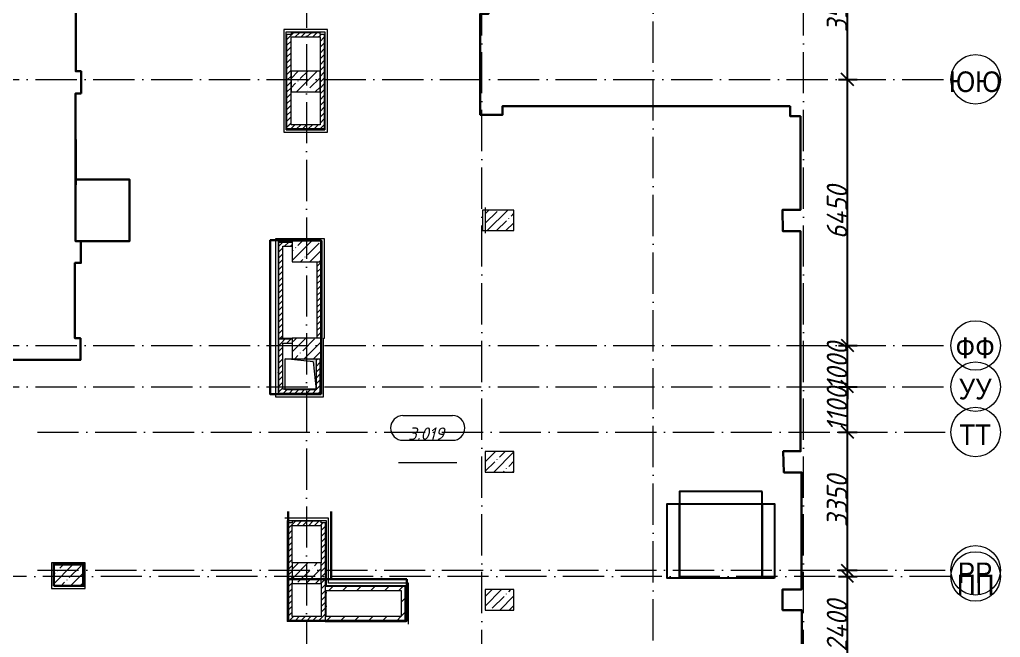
# Model space of a CAD drawing. Header units: millimetres. Extents: x -537608 to 253996, y -217170 to 186033.
# Drawn here: x 116585 to 140352, y 103429 to 118403 of the extents above; entities that cross this region are included whole.
import ezdxf

# ---------------------------------------------------------------- set-up
doc = ezdxf.new("R2010")
doc.units = ezdxf.units.MM
doc.linetypes.add('50_200_ШТРИХ_1Т_ш5_п1_п1_', pattern=[1400, 1000, -200, 0, -200])
for name, color, linetype, lineweight in [('A-ANNO-DIMS', 7, 'Continuous', 9), ('A-WALL', 7, 'Continuous', 5), ('A-WALL-FNSH-1', 7, 'Continuous', 5), ('I-WALL', 7, 'Continuous', 5), ('S-COLS', 7, 'Continuous', 9), ('S-COLS-1', 7, 'Continuous', 5)]:
    doc.layers.add(name, color=color, linetype=linetype, lineweight=lineweight)
for name, color, linetype, lineweight, true_color in [('A-AREA-IDEN-1', 7, 'Continuous', 9, 0xaaaaaa), ('I-WALL-15', 7, 'Continuous', 5, 0x787878), ('M-EQPM-1', 7, 'Continuous', 9, 0xaaaaaa), ('M-EQPM-2', 7, 'Continuous', 9, 0xe2e2e2), ('Оси-1', 7, 'Continuous', 20, 0xaaaaaa), ('Оси-2', 7, 'Continuous', 9, 0xaaaaaa), ('Оси-3', 7, '50_200_ШТРИХ_1Т_ш5_п1_п1_', 9, 0xaaaaaa)]:
    doc.layers.add(name, color=color, linetype=linetype, lineweight=lineweight, true_color=true_color)
doc.styles.add('Arial', font='arial.ttf', dxfattribs={"width": 0.9, "height": 500})
doc.styles.add('ISOCPEUR_I', font='isocpeui.ttf', dxfattribs={"height": 300})
doc.styles.add('ISOCPEUR_I_1', font='isocpeui.ttf', dxfattribs={"width": 0.9, "height": 500})
doc.dimstyles.new('ISO-2_5_0_9К_БОЛЬШОЙ', dxfattribs={"dimscale": 304.8, "dimtxt": 497.990588, "dimasz": 0.984252, "dimexe": 0.787402, "dimexo": 0, "dimgap": 0, "dimtad": 1, "dimdec": 0, "dimzin": 0, "dimdsep": 46, "dimtxsty": 'ISOCPEUR_I_1', "dimblk1": 'OBLIQUE', "dimblk2": 'OBLIQUE', "dimsah": 1, "dimcen": 0.09, "dimdle": 0.787402, "dimazin": 0, "dimtfac": 1, "dimtdec": 4, "dimtix": 1, "dimtmove": 0, "dimatfit": 3, "dimfxl": 1, "dimtvp": 1, "dimtolj": 1, "dimtzin": 0, "dimarcsym": 2})
pattern_1 = [(0, (34340.58, 34851.68), (406.4, 101.6), [6.706, -298.094, 6.706, -298.094, -1625.6]), (0, (34340.58, 34851.68), (406.4, 101.6), [-609.6, 6.706, -602.894, 6.706, -298.094, -711.2]), (0, (34340.58, 34851.68), (406.4, 101.6), [-1524, 6.706, -196.494, 6.706, -501.294]), (120, (34492.98, 34902.48), (-291.18818, 301.15272), [6.706, -298.094, 6.706, -298.094, -1625.6]), (120, (34492.98, 34902.48), (-291.18818, 301.15272), [-609.6, 6.706, -602.894, 6.706, -298.094, -711.2]), (120, (34492.98, 34902.48), (-291.18818, 301.15272), [-1524, 6.706, -196.494, 6.706, -501.294]), (240, (34543.78, 35105.68), (-115.21182, -402.75272), [6.706, -298.094, 6.706, -298.094, -1625.6]), (240, (34543.78, 35105.68), (-115.21182, -402.75272), [-609.6, 6.706, -602.894, 6.706, -298.094, -711.2]), (240, (34543.78, 35105.68), (-115.21182, -402.75272), [-1524, 6.706, -196.494, 6.706, -501.294])]
pattern_2 = [(45, (34340.58, 34851.68), (-70.71068, 70.71068), [])]
pattern_3 = [(0, (34314.75, 34972.68), (406.4, 101.6), [6.706, -298.094, 6.706, -298.094, -1625.6]), (0, (34314.75, 34972.68), (406.4, 101.6), [-609.6, 6.706, -602.894, 6.706, -298.094, -711.2]), (0, (34314.75, 34972.68), (406.4, 101.6), [-1524, 6.706, -196.494, 6.706, -501.294]), (120, (34467.15, 35023.48), (-291.18818, 301.15272), [6.706, -298.094, 6.706, -298.094, -1625.6]), (120, (34467.15, 35023.48), (-291.18818, 301.15272), [-609.6, 6.706, -602.894, 6.706, -298.094, -711.2]), (120, (34467.15, 35023.48), (-291.18818, 301.15272), [-1524, 6.706, -196.494, 6.706, -501.294]), (240, (34517.95, 35226.68), (-115.21182, -402.75272), [6.706, -298.094, 6.706, -298.094, -1625.6]), (240, (34517.95, 35226.68), (-115.21182, -402.75272), [-609.6, 6.706, -602.894, 6.706, -298.094, -711.2]), (240, (34517.95, 35226.68), (-115.21182, -402.75272), [-1524, 6.706, -196.494, 6.706, -501.294])]
pattern_4 = [(45, (34314.75, 34972.68), (-70.71068, 70.71068), [])]
pattern_5 = [(45, (34340.58, 34851.68), (-169.70563, 169.70563), [])]

# ---------------------------------------------------------------- blocks, each defined once
blk = doc.blocks.new('BSC_Колонна _Прямоугольная - 500х700-V241-АИ_План этажа_Стены_3')
at = {"layer": 'S-COLS-1'}
h = blk.add_hatch(dxfattribs=at)
h.set_pattern_fill('FP_169', color=256, style=0, pattern_type=2)
h.set_pattern_definition([(315, (-70131.04, 93900), (228.0985, 228.0985), []), (315, (-70131.04, 93671.9), (228.0985, 228.0985), [403.225, -80.645, 6.706, -73.939])])
h.paths.add_polyline_path([(-250, 350), (-250, -350), (250, -350), (250, 350), (-103, 350)])
for p, q in [((250, 350), (-250, 350)), ((-250, 350), (-250, -350)), ((250, -350), (250, 350)), ((-250, -350), (250, -350))]:
    blk.add_line(p, q, dxfattribs=at)
blk = doc.blocks.new('BSC_Колонна _Прямоугольная - 500х700-V242-АИ_План этажа_Стены_3')
at = {"layer": 'S-COLS-1'}
h = blk.add_hatch(dxfattribs=at)
h.set_pattern_fill('FP_170', color=256, style=0, pattern_type=2)
h.set_pattern_definition([(315, (-73481.04, 93900), (228.0985, 228.0985), []), (315, (-73481.04, 93671.9), (228.0985, 228.0985), [403.225, -80.645, 6.706, -73.939])])
h.paths.add_polyline_path([(-250, 350), (-250, -350), (250, -350), (250, 350), (86, 350)])
for p, q in [((250, 350), (-250, 350)), ((-250, 350), (-250, -350)), ((250, -350), (250, 350)), ((-250, -350), (250, -350))]:
    blk.add_line(p, q, dxfattribs=at)
blk = doc.blocks.new('BSC_Колонна _Прямоугольная - 500х700-V245-АИ_План этажа_Стены_3')
at = {"layer": 'S-COLS-1'}
h = blk.add_hatch(dxfattribs=at)
h.set_pattern_fill('FP_173', color=256, style=0, pattern_type=2)
h.set_pattern_definition([(315, (-79331.04, 93900), (228.0985, 228.0985), []), (315, (-79331.04, 93671.9), (228.0985, 228.0985), [403.225, -80.645, 6.706, -73.939])])
h.paths.add_polyline_path([(-250, 350), (-250, -350), (250, -350), (250, 350), (-101, 350)])
for p, q in [((250, 350), (-250, 350)), ((-250, 350), (-250, -350)), ((250, -350), (250, 350)), ((-250, -350), (250, -350))]:
    blk.add_line(p, q, dxfattribs=at)
blk = doc.blocks.new('BSC_Колонна _Прямоугольная - 500х700-V301-АИ_План этажа_Стены_3')
at = {"layer": 'S-COLS-1'}
h = blk.add_hatch(dxfattribs=at)
h.set_pattern_fill('FP_207', color=256, style=0, pattern_type=2)
h.set_pattern_definition([(315, (-70130.7, 83450), (228.0985, 228.0985), []), (315, (-70130.7, 83221.9), (228.0985, 228.0985), [403.225, -80.645, 6.706, -73.939])])
h.paths.add_polyline_path([(-250, 234), (-250, -350), (250, -350), (250, 350), (-250, 350)])
for p, q in [((250, 350), (-250, 350)), ((-250, 350), (-250, -350)), ((250, -350), (250, 350)), ((-250, -350), (250, -350))]:
    blk.add_line(p, q, dxfattribs=at)
blk = doc.blocks.new('BSC_Колонна _Прямоугольная - 500х700-V302-АИ_План этажа_Стены_3')
at = {"layer": 'S-COLS-1'}
h = blk.add_hatch(dxfattribs=at)
h.set_pattern_fill('FP_208', color=256, style=0, pattern_type=2)
h.set_pattern_definition([(315, (-70130.7, 89200), (228.0985, 228.0985), []), (315, (-70130.7, 88971.9), (228.0985, 228.0985), [403.225, -80.645, 6.706, -73.939])])
h.paths.add_polyline_path([(-250, 350), (-250, -350), (250, -350), (250, 350), (-103, 350)])
for p, q in [((250, 350), (-250, 350)), ((-250, 350), (-250, -350)), ((250, -350), (250, 350)), ((-250, -350), (250, -350))]:
    blk.add_line(p, q, dxfattribs=at)
blk = doc.blocks.new('BSC_Колонна _Прямоугольная - 500х700-V304-АИ_План этажа_Стены_3')
at = {"layer": 'S-COLS-1'}
h = blk.add_hatch(dxfattribs=at)
h.set_pattern_fill('FP_210', color=256, style=0, pattern_type=2)
h.set_pattern_definition([(315, (-75580.7, 89200), (228.0985, 228.0985), []), (315, (-75580.7, 88971.9), (228.0985, 228.0985), [403.225, -80.645, 6.706, -73.939])])
h.paths.add_polyline_path([(-250, 350), (-250, -350), (250, -350), (250, 350), (110, 350)])
for p, q in [((250, 350), (-250, 350)), ((250, -350), (250, 350)), ((-250, -230), (-250, -350)), ((-250, -350), (250, -350))]:
    blk.add_line(p, q, dxfattribs=at)
blk = doc.blocks.new('BSC_Колонна _Прямоугольная - 500х700-V305-АИ_План этажа_Стены_3')
at = {"layer": 'S-COLS-1'}
h = blk.add_hatch(dxfattribs=at)
h.set_pattern_fill('FP_211', color=256, style=0, pattern_type=2)
h.set_pattern_definition([(315, (-77930.7, 89200), (228.0985, 228.0985), []), (315, (-77930.7, 88971.9), (228.0985, 228.0985), [403.225, -80.645, 6.706, -73.939])])
h.paths.add_polyline_path([(-250, 350), (-250, -350), (250, -350), (250, 350)])
for p, q in [((250, 350), (-250, 350)), ((-250, 350), (-250, -350)), ((250, -350), (250, 350)), ((-250, -350), (250, -350))]:
    blk.add_line(p, q, dxfattribs=at)
blk = doc.blocks.new('Канал вертикальный прямоугольный - Шахта - значок проема-24087406-АИ_План этажа_Стены_3')
at = {"layer": 'M-EQPM-2'}
blk.add_hatch(color=256, dxfattribs=at).paths.add_polyline_path([(375, 375), (-375, 375), (-375, -375), (-300, 300)])
at = {"layer": 'M-EQPM-1'}
for p, q in [((-375, -375), (-375, 375)), ((-375, 375), (375, 375)), ((-300, 300), (-375, -375)), ((-300, 300), (375, 375)), ((375, 375), (375, -375)), ((375, -375), (-375, -375))]:
    blk.add_line(p, q, dxfattribs=at)
blk = doc.blocks.new('AAR_СКБ_Марка_помещения_1_5 ммп - Номер _ Площадь-27962135-АИ_План этажа_Стены_3')
at = {"layer": 'A-AREA-IDEN-1'}
for p, q in [((-2.99, 3), (3.01, 3)), ((-2.99, 0), (3.01, 0)), ((-3.53, -2.69), (3.53, -2.69))]:
    blk.add_line(p, q, dxfattribs=at)
for centre, start, end in [((-2.99, 1.5), 90, 270), ((3.01, 1.5), 270, 90)]:
    blk.add_arc(centre, 1.5, start, end, dxfattribs=at)
blk = doc.blocks.new('Ось сетки - Круг_Ø6_00__ISO-2_5_0_9K_-17386508-АИ_План этажа_Стены_3')
at = {"layer": 'Оси-1'}
blk.add_circle((0, 0), 3, dxfattribs=at)
blk = doc.blocks.new('_Oblique')
at = {"color": 0, "linetype": 'ByBlock', "lineweight": -2}
blk.add_line((-0.5, -0.5), (0.5, 0.5), dxfattribs=at)
blk = doc.blocks.new('*D35')
at = {"layer": 'A-ANNO-DIMS', "color": 0, "lineweight": -2, "transparency": 16777216}
for p, q in [((45551, 102266), (45551, 105146)), ((45339, 104906), (45791, 104906)), ((45339, 102506), (45791, 102506))]:
    blk.add_line(p, q, dxfattribs=at)
at = {"layer": 'Defpoints', "color": 0, "transparency": 16777216}
for p in [(45339, 104906), (45551, 104906), (45339, 102506)]:
    blk.add_point(p, dxfattribs=at)
at = {"layer": 'A-ANNO-DIMS', "color": 0, "lineweight": -2, "transparency": 16777216, "xscale": 300, "yscale": 300, "zscale": 300}
for p, rotation in [((45551, 104906), 90), ((45551, 102506), 270)]:
    blk.add_blockref('_Oblique', p, dxfattribs=dict(at, rotation=rotation))
at = {"layer": 'A-ANNO-DIMS', "color": 0, "transparency": 16777216, "insert": (45301, 103706), "char_height": 500, "width": 1562.92, "attachment_point": 5, "rotation": 90, "style": 'ISOCPEUR_I_1'}
blk.add_mtext('\\A1;2400', dxfattribs=at)
blk = doc.blocks.new('*D36')
at = {"layer": 'A-ANNO-DIMS', "color": 0, "lineweight": -2, "transparency": 16777216}
for p, q in [((45551, 104816), (45551, 108646)), ((45339, 108406), (45791, 108406)), ((45339, 105056), (45791, 105056))]:
    blk.add_line(p, q, dxfattribs=at)
at = {"layer": 'Defpoints', "color": 0, "transparency": 16777216}
for p in [(45339, 108406), (45551, 108406), (45339, 105056)]:
    blk.add_point(p, dxfattribs=at)
at = {"layer": 'A-ANNO-DIMS', "color": 0, "lineweight": -2, "transparency": 16777216, "xscale": 300, "yscale": 300, "zscale": 300}
for p, rotation in [((45551, 108406), 90), ((45551, 105056), 270)]:
    blk.add_blockref('_Oblique', p, dxfattribs=dict(at, rotation=rotation))
at = {"layer": 'A-ANNO-DIMS', "color": 0, "transparency": 16777216, "insert": (45301, 106731), "char_height": 500, "width": 1516.96, "attachment_point": 5, "rotation": 90, "style": 'ISOCPEUR_I_1'}
blk.add_mtext('\\A1;3350', dxfattribs=at)
blk = doc.blocks.new('*D37')
at = {"layer": 'A-ANNO-DIMS', "color": 0, "lineweight": -2, "transparency": 16777216}
for p, q in [((45551, 108166), (45551, 109746)), ((45339, 109506), (45791, 109506)), ((45339, 108406), (45791, 108406))]:
    blk.add_line(p, q, dxfattribs=at)
at = {"layer": 'Defpoints', "color": 0, "transparency": 16777216}
for p in [(45339, 109506), (45551, 109506), (45339, 108406)]:
    blk.add_point(p, dxfattribs=at)
at = {"layer": 'A-ANNO-DIMS', "color": 0, "lineweight": -2, "transparency": 16777216, "xscale": 300, "yscale": 300, "zscale": 300}
for p, rotation in [((45551, 109506), 90), ((45551, 108406), 270)]:
    blk.add_blockref('_Oblique', p, dxfattribs=dict(at, rotation=rotation))
at = {"layer": 'A-ANNO-DIMS', "color": 0, "transparency": 16777216, "insert": (45301, 108956), "char_height": 500, "width": 1287.11, "attachment_point": 5, "rotation": 90, "style": 'ISOCPEUR_I_1'}
blk.add_mtext('\\A1;1100', dxfattribs=at)
blk = doc.blocks.new('*D38')
at = {"layer": 'A-ANNO-DIMS', "color": 0, "lineweight": -2, "transparency": 16777216}
for p, q in [((45551, 110506), (45551, 110806)), ((45339, 110506), (45791, 110506)), ((45551, 109506), (45551, 110506)), ((45339, 109506), (45791, 109506)), ((45551, 109506), (45551, 109206))]:
    blk.add_line(p, q, dxfattribs=at)
at = {"layer": 'Defpoints', "color": 0, "transparency": 16777216}
for p in [(45339, 110506), (45551, 110506), (45339, 109506)]:
    blk.add_point(p, dxfattribs=at)
at = {"layer": 'A-ANNO-DIMS', "color": 0, "lineweight": -2, "transparency": 16777216, "xscale": 300, "yscale": 300, "zscale": 300}
for p, rotation in [((45551, 110506), 270), ((45551, 109506), 90)]:
    blk.add_blockref('_Oblique', p, dxfattribs=dict(at, rotation=rotation))
at = {"layer": 'A-ANNO-DIMS', "color": 0, "transparency": 16777216, "insert": (45301, 110006), "char_height": 500, "width": 1402.04, "attachment_point": 5, "rotation": 90, "style": 'ISOCPEUR_I_1'}
blk.add_mtext('\\A1;1000', dxfattribs=at)
blk = doc.blocks.new('*D39')
at = {"layer": 'A-ANNO-DIMS', "color": 0, "lineweight": -2, "transparency": 16777216}
for p, q in [((45551, 110266), (45551, 117195)), ((45339, 116955), (45791, 116955)), ((45339, 110506), (45791, 110506))]:
    blk.add_line(p, q, dxfattribs=at)
at = {"layer": 'Defpoints', "color": 0, "transparency": 16777216}
for p in [(45339, 116955), (45551, 116955), (45339, 110506)]:
    blk.add_point(p, dxfattribs=at)
at = {"layer": 'A-ANNO-DIMS', "color": 0, "lineweight": -2, "transparency": 16777216, "xscale": 300, "yscale": 300, "zscale": 300}
for p, rotation in [((45551, 116955), 90), ((45551, 110506), 270)]:
    blk.add_blockref('_Oblique', p, dxfattribs=dict(at, rotation=rotation))
at = {"layer": 'A-ANNO-DIMS', "color": 0, "transparency": 16777216, "insert": (45301, 113731), "char_height": 500, "width": 1562.92, "attachment_point": 5, "rotation": 90, "style": 'ISOCPEUR_I_1'}
blk.add_mtext('\\A1;6450', dxfattribs=at)
blk = doc.blocks.new('*D40')
at = {"layer": 'A-ANNO-DIMS', "color": 0, "lineweight": -2, "transparency": 16777216}
for p, q in [((45551, 116715), (45551, 120746)), ((45339, 120506), (45791, 120506)), ((45339, 116955), (45791, 116955))]:
    blk.add_line(p, q, dxfattribs=at)
at = {"layer": 'Defpoints', "color": 0, "transparency": 16777216}
for p in [(45339, 120506), (45551, 120506), (45339, 116955)]:
    blk.add_point(p, dxfattribs=at)
at = {"layer": 'A-ANNO-DIMS', "color": 0, "lineweight": -2, "transparency": 16777216, "xscale": 300, "yscale": 300, "zscale": 300}
for p, rotation in [((45551, 120506), 90), ((45551, 116955), 270)]:
    blk.add_blockref('_Oblique', p, dxfattribs=dict(at, rotation=rotation))
at = {"layer": 'A-ANNO-DIMS', "color": 0, "transparency": 16777216, "insert": (45301, 118731), "char_height": 500, "width": 1516.96, "attachment_point": 5, "rotation": 90, "style": 'ISOCPEUR_I_1'}
blk.add_mtext('\\A1;3550', dxfattribs=at)
blk = doc.blocks.new('osi')
at = {"layer": 'Оси-3'}
for p, q in [((32440.8, 126205.7), (32440.8, 83013.9)), ((36690.8, 83013.9), (36690.8, 126205.7)), ((40840.8, 82355.8), (40840.8, 126205.7)), ((44490.8, 83013.9), (44490.8, 126205.7)), ((6276.8, 116955.5), (48058.7, 116955.5)), ((6276.8, 110505.8), (48058.7, 110505.8)), ((6276.8, 109505.8), (48058.7, 109505.8)), ((25922, 108405.8), (48058.7, 108405.8)), ((25922, 105055.8), (48058.7, 105055.8)), ((48058.7, 104905.8), (6276.8, 104905.8))]:
    blk.add_line(p, q, dxfattribs=at)
at = {"layer": 'Оси-1', "xscale": 199.9999999999999, "yscale": 199.9999999999999, "zscale": 199.9999999999999}
for p, rotation in [((48658.7, 116955.5), 269.9999999999995), ((48658.7, 110505.8), 269.9999999999995), ((48658.7, 109505.8), 269.9999999999995), ((48658.7, 108405.8), 269.9999999999995), ((48658.7, 105055.8), 269.9999999999995), ((48658.7, 104905.8), 89.99999999999982)]:
    blk.add_blockref('Ось сетки - Круг_Ø6_00__ISO-2_5_0_9K_-17386508-АИ_План этажа_Стены_3', p, dxfattribs=dict(at, rotation=rotation))
at = {"layer": 'Оси-2', "char_height": 500, "attachment_point": 5, "line_spacing_factor": 0.936439, "style": 'Arial'}
for s, insert, width in [('\\pxqc,t4.572,9.144,13.716,18.288,22.86,27.432,32.004,36.576,41.148,45.72,50.292,54.864,59.436,64.008,68.58,73.152,77.724,82.296,86.868,91.44,96.012,100.584,105.156,109.728,114.3,118.872,123.444,128.016,132.588,137.16,141.732,146.304;{ЮЮ}', (48648.2, 116893.7), 1297.8), ('\\pxqc,t4.572,9.144,13.716,18.288,22.86,27.432,32.004,36.576,41.148,45.72,50.292,54.864,59.436,64.008,68.58,73.152,77.724,82.296,86.868,91.44,96.012,100.584,105.156,109.728,114.3,118.872,123.444,128.016,132.588,137.16,141.732,146.304;{ФФ}', (48647.3, 110444), 964.8), ('\\pxqc,t4.572,9.144,13.716,18.288,22.86,27.432,32.004,36.576,41.148,45.72,50.292,54.864,59.436,64.008,68.58,73.152,77.724,82.296,86.868,91.44,96.012,100.584,105.156,109.728,114.3,118.872,123.444,128.016,132.588,137.16,141.732,146.304;{УУ}', (48647.3, 109444), 822.6), ('\\pxqc,t4.572,9.144,13.716,18.288,22.86,27.432,32.004,36.576,41.148,45.72,50.292,54.864,59.436,64.008,68.58,73.152,77.724,82.296,86.868,91.44,96.012,100.584,105.156,109.728,114.3,118.872,123.444,128.016,132.588,137.16,141.732,146.304;{ТТ}', (48648.2, 108344), 797.4), ('\\pxqc,t4.572,9.144,13.716,18.288,22.86,27.432,32.004,36.576,41.148,45.72,50.292,54.864,59.436,64.008,68.58,73.152,77.724,82.296,86.868,91.44,96.012,100.584,105.156,109.728,114.3,118.872,123.444,128.016,132.588,137.16,141.732,146.304;{РР}', (48647.3, 104994), 846), ('\\pxqc,t4.572,9.144,13.716,18.288,22.86,27.432,32.004,36.576,41.148,45.72,50.292,54.864,59.436,64.008,68.58,73.152,77.724,82.296,86.868,91.44,96.012,100.584,105.156,109.728,114.3,118.872,123.444,128.016,132.588,137.16,141.732,146.304;{ПП}', (48658.5, 104702.9), 916.2)]:
    blk.add_mtext(s, dxfattribs=dict(at, insert=insert, width=width))
at = {"layer": 'A-ANNO-DIMS'}
for base, p1, p2, override, picture, middle in [((45551.2, 120505.8), (45339.1, 116955.5), (45339.1, 120505.8), {"dimpost": '<>', "dimfxl": 3550.347485}, '*D40', (45301.2, 118730.6)), ((45551.2, 116955.5), (45339.1, 110505.8), (45339.1, 116955.5), {"dimpost": '<>', "dimfxl": 6449.652515}, '*D39', (45301.2, 113730.6)), ((45551.2, 110505.8), (45339.1, 109505.8), (45339.1, 110505.8), {"dimpost": '<>', "dimfxl": 1000}, '*D38', (45301.2, 110005.8)), ((45551.2, 109505.8), (45339.1, 108405.8), (45339.1, 109505.8), {"dimpost": '<>', "dimfxl": 1100}, '*D37', (45301.2, 108955.8)), ((45551.2, 108405.8), (45339.1, 105055.8), (45339.1, 108405.8), {"dimpost": '<>', "dimfxl": 3350}, '*D36', (45301.2, 106730.8)), ((45551.2, 104905.8), (45339.1, 102505.8), (45339.1, 104905.8), {"dimpost": '<>', "dimfxl": 2400}, '*D35', (45301.2, 103705.8))]:
    dim = blk.add_linear_dim(base=base, p1=p1, p2=p2, angle=90, dimstyle='ISO-2_5_0_9К_БОЛЬШОЙ', override=override, dxfattribs=at)
    dim.commit()
    dim.dimension.update_dxf_attribs({"geometry": picture, "text_midpoint": middle})

msp = doc.modelspace()

# ---------------------------------------------------------------- hatches: boundary and pattern name
at = {"layer": 'I-WALL'}
h = msp.add_hatch(dxfattribs=at)
h.set_pattern_fill('FP_5', color=256, style=0, pattern_type=2)
h.set_pattern_definition(pattern_4)
h.paths.add_polyline_path([(123064.7517, 115853.3745), (123164.7517, 115853.3745), (123164.7517, 118043.3745), (123064.7517, 118043.3745), (123064.7517, 116326.6751)])
h = msp.add_hatch(dxfattribs=at)
h.set_pattern_fill('FP_5', color=256, style=0, pattern_type=2)
h.set_pattern_definition(pattern_4)
h.paths.add_polyline_path([(123164.7517, 117983.3745), (123864.7517, 117983.3745), (123864.7517, 118083.3745), (123164.7517, 118083.3745), (123164.7517, 118043.3745)])
h = msp.add_hatch(dxfattribs=at)
h.set_pattern_fill('FP_5', color=256, style=0, pattern_type=2)
h.set_pattern_definition(pattern_4)
h.paths.add_polyline_path([(123864.7517, 115753.3745), (123964.7517, 115753.3745), (123964.7517, 118043.3745), (123864.7517, 118043.3745), (123864.7517, 115853.3745)])
h = msp.add_hatch(dxfattribs=at)
h.set_pattern_fill('FP_5', color=256, style=0, pattern_type=2)
h.set_pattern_definition(pattern_4)
h.paths.add_polyline_path([(123864.7517, 115753.3745), (123864.7517, 115853.3745), (123064.7517, 115853.3745), (123064.7517, 115753.3745)])
h = msp.add_hatch(dxfattribs=at)
h.set_pattern_fill('FP_5', color=256, style=0, pattern_type=2)
h.set_pattern_definition(pattern_2)
h.paths.add_polyline_path([(122866.7517, 110682.3745), (122966.7517, 110682.3745), (122966.7517, 113012.3745), (122866.7517, 113012.3745), (122866.7517, 111958.3013)])
h = msp.add_hatch(dxfattribs=at)
h.set_pattern_fill('FP_5', color=256, style=0, pattern_type=2)
h.set_pattern_definition(pattern_2)
h.paths.add_polyline_path([(123190.5843, 112912.3745), (123190.5843, 113012.3745), (122966.7517, 113012.3745), (122966.7517, 112912.3745)])
h = msp.add_hatch(dxfattribs=at)
h.set_pattern_fill('FP_5', color=256, style=0, pattern_type=2)
h.set_pattern_definition(pattern_2)
h.paths.add_polyline_path([(123890.5843, 110682.3745), (123890.5843, 112532.3745), (123790.5843, 112532.3745), (123790.5843, 110682.3745)])
h = msp.add_hatch(dxfattribs=at)
h.set_pattern_fill('FP_5', color=256, style=0, pattern_type=2)
h.set_pattern_definition(pattern_2)
h.paths.add_polyline_path([(123190.5843, 110562.3745), (123190.5843, 110662.3745), (122866.7517, 110662.3745), (122866.7517, 110562.3745), (122966.7517, 110562.3745)])
h = msp.add_hatch(dxfattribs=at)
h.set_pattern_fill('FP_5', color=256, style=0, pattern_type=2)
h.set_pattern_definition(pattern_2)
h.paths.add_polyline_path([(122866.7517, 109342.7219), (122966.7517, 109342.7219), (122966.7517, 110562.3745), (122866.7517, 110562.3745), (122866.7517, 110542.5101)])
h = msp.add_hatch(dxfattribs=at)
h.set_pattern_fill('FP_5', color=256, style=0, pattern_type=2)
h.set_pattern_definition(pattern_2)
h.paths.add_polyline_path([(123870.5843, 109442.7219), (123870.5843, 110182.3745), (123770.5843, 110182.3745), (123770.5843, 109442.7219)])
h = msp.add_hatch(dxfattribs=at)
h.set_pattern_fill('FP_5', color=256, style=0, pattern_type=2)
h.set_pattern_definition(pattern_2)
h.paths.add_polyline_path([(123695.5843, 109342.7219), (123870.5843, 109342.7219), (123870.5843, 109442.7219), (123770.5843, 109442.7219), (123769.4346, 109442.7219), (122966.7517, 109442.7219), (122966.7517, 109342.7219)])
h = msp.add_hatch(dxfattribs=at)
h.set_pattern_fill('FP_5', color=256, style=0, pattern_type=2)
h.set_pattern_definition(pattern_2)
h.paths.add_polyline_path([(123890.5843, 106142.7219), (123890.5843, 106242.7219), (123190.5843, 106242.7219), (123190.5843, 106142.7219)])
h = msp.add_hatch(dxfattribs=at)
h.set_pattern_fill('FP_5', color=256, style=0, pattern_type=2)
h.set_pattern_definition(pattern_2)
h.paths.add_polyline_path([(123090.5843, 103932.3745), (123190.5843, 103932.3745), (123190.5843, 106202.7219), (123090.5843, 106202.7219), (123090.5843, 104879.345)])
h = msp.add_hatch(dxfattribs=at)
h.set_pattern_fill('FP_5', color=256, style=0, pattern_type=2)
h.set_pattern_definition(pattern_2)
h.paths.add_polyline_path([(123990.5843, 103832.3745), (123990.5843, 106202.7219), (123890.5843, 106202.7219), (123890.5843, 103832.3745)])
h = msp.add_hatch(dxfattribs=at)
h.set_pattern_fill('FP_4', color=256, style=0, pattern_type=2)
h.set_pattern_definition(pattern_5)
h.paths.add_polyline_path([(125830.5843, 104562.7219), (125830.5843, 104662.7219), (123990.5843, 104662.7219), (123990.5843, 104562.7219), (124234.9352, 104562.7219)])
h = msp.add_hatch(dxfattribs=at)
h.set_pattern_fill('FP_4', color=256, style=0, pattern_type=2)
h.set_pattern_definition(pattern_5)
h.paths.add_polyline_path([(125930.5843, 103932.3745), (125930.5843, 104662.7219), (125830.5843, 104662.7219), (125830.5843, 103932.3745), (125904.591, 103932.3745)])
h = msp.add_hatch(dxfattribs=at)
h.set_pattern_fill('FP_5', color=256, style=0, pattern_type=2)
h.set_pattern_definition(pattern_2)
h.paths.add_polyline_path([(123890.5843, 103832.3745), (123890.5843, 103932.3745), (123090.5843, 103932.3745), (123090.5843, 103832.3745), (123400.1073, 103832.3745)])
h = msp.add_hatch(dxfattribs=at)
h.set_pattern_fill('FP_4', color=256, style=0, pattern_type=2)
h.set_pattern_definition(pattern_5)
h.paths.add_polyline_path([(125930.5843, 103832.3745), (125930.5843, 103932.3745), (123990.5843, 103932.3745), (123990.5843, 103832.3745), (125904.591, 103832.3745)])
at = {"layer": 'I-WALL-15'}
h = msp.add_hatch(dxfattribs=at)
h.set_pattern_fill('FP_3', color=256, style=0, pattern_type=2)
h.set_pattern_definition(pattern_3)
h.paths.add_polyline_path([(123064.7517, 115753.3745), (123064.7517, 118043.3745), (123044.7517, 118043.3745), (123044.7517, 115753.3745)])
h = msp.add_hatch(dxfattribs=at)
h.set_pattern_fill('FP_3', color=256, style=0, pattern_type=2)
h.set_pattern_definition(pattern_3)
h.paths.add_polyline_path([(123864.7517, 118083.3745), (123864.7517, 118103.3745), (123164.7517, 118103.3745), (123164.7517, 118083.3745)])
h = msp.add_hatch(dxfattribs=at)
h.set_pattern_fill('FP_3', color=256, style=0, pattern_type=2)
h.set_pattern_definition(pattern_3)
h.paths.add_polyline_path([(123984.7517, 115733.3745), (123984.7517, 118043.3745), (123964.7517, 118043.3745), (123964.7517, 115733.3745)])
h = msp.add_hatch(dxfattribs=at)
h.set_pattern_fill('FP_3', color=256, style=0, pattern_type=2)
h.set_pattern_definition(pattern_3)
h.paths.add_polyline_path([(123044.7517, 115733.3745), (123964.7517, 115733.3745), (123964.7517, 115753.3745), (123044.7517, 115753.3745)])
h = msp.add_hatch(dxfattribs=at)
h.set_pattern_fill('FP_3', color=256, style=0, pattern_type=2)
h.set_pattern_definition(pattern_1)
h.paths.add_polyline_path([(122866.7517, 110682.3745), (122866.7517, 113032.3745), (122846.7517, 113032.3745), (122846.7517, 110682.3745)])
h = msp.add_hatch(dxfattribs=at)
h.set_pattern_fill('FP_3', color=256, style=0, pattern_type=2)
h.set_pattern_definition(pattern_1)
h.paths.add_polyline_path([(122866.7517, 113012.3745), (123190.5843, 113012.3745), (123190.5843, 113032.3745), (122866.7517, 113032.3745)])
h = msp.add_hatch(dxfattribs=at)
h.set_pattern_fill('FP_3', color=256, style=0, pattern_type=2)
h.set_pattern_definition(pattern_1)
h.paths.add_polyline_path([(123910.5843, 110682.3745), (123910.5843, 112972.3745), (123890.5843, 112972.3745), (123890.5843, 110682.3745)])
h = msp.add_hatch(dxfattribs=at)
h.set_pattern_fill('FP_3', color=256, style=0, pattern_type=2)
h.set_pattern_definition(pattern_1)
h.paths.add_polyline_path([(123190.5843, 110662.3745), (123190.5843, 110682.3745), (122846.7517, 110682.3745), (122846.7517, 110662.3745), (122866.7517, 110662.3745)])
h = msp.add_hatch(dxfattribs=at)
h.set_pattern_fill('FP_3', color=256, style=0, pattern_type=2)
h.set_pattern_definition(pattern_1)
h.paths.add_polyline_path([(122866.7517, 109322.7219), (122866.7517, 110662.3745), (122846.7517, 110662.3745), (122846.7517, 109322.7219)])
h = msp.add_hatch(dxfattribs=at)
h.set_pattern_fill('FP_3', color=256, style=0, pattern_type=2)
h.set_pattern_definition(pattern_1)
h.paths.add_polyline_path([(123870.5843, 109342.7219), (123890.5843, 109342.7219), (123890.5843, 110182.3745), (123870.5843, 110182.3745), (123870.5843, 109442.7219)])
h = msp.add_hatch(dxfattribs=at)
h.set_pattern_fill('FP_3', color=256, style=0, pattern_type=2)
h.set_pattern_definition(pattern_1)
h.paths.add_polyline_path([(122866.7517, 109322.7219), (123890.5843, 109322.7219), (123890.5843, 109342.7219), (122866.7517, 109342.7219)])
h = msp.add_hatch(dxfattribs=at)
h.set_pattern_fill('FP_3', color=256, style=0, pattern_type=2)
h.set_pattern_definition(pattern_1)
h.paths.add_polyline_path([(123890.5843, 106242.7219), (123890.5843, 106262.7219), (123190.5843, 106262.7219), (123190.5843, 106242.7219)])
h = msp.add_hatch(dxfattribs=at)
h.set_pattern_fill('FP_3', color=256, style=0, pattern_type=2)
h.set_pattern_definition(pattern_1)
h.paths.add_polyline_path([(123090.5843, 103832.3745), (123090.5843, 106202.7219), (123070.5843, 106202.7219), (123070.5843, 103832.3745)])
h = msp.add_hatch(dxfattribs=at)
h.set_pattern_fill('FP_3', color=256, style=0, pattern_type=2)
h.set_pattern_definition(pattern_1)
h.paths.add_polyline_path([(123990.5843, 103812.3745), (124010.5843, 103812.3745), (124010.5843, 103832.3745), (123990.5843, 103832.3745)])
h.paths.add_polyline_path([(124010.5843, 103932.3745), (124010.5843, 104562.7219), (123990.5843, 104562.7219), (123990.5843, 103932.3745)])
h.paths.add_polyline_path([(124010.5843, 104662.7219), (124010.5843, 106202.7219), (123990.5843, 106202.7219), (123990.5843, 104662.7219)])
h = msp.add_hatch(dxfattribs=at)
h.set_pattern_fill('FP_3', color=256, style=0, pattern_type=2)
h.set_pattern_definition(pattern_1)
h.paths.add_polyline_path([(125930.5843, 104662.7219), (125930.5843, 104682.7219), (124010.5843, 104682.7219), (124010.5843, 104662.7219), (125904.591, 104662.7219)])
h = msp.add_hatch(dxfattribs=at)
h.set_pattern_fill('FP_3', color=256, style=0, pattern_type=2)
h.set_pattern_definition(pattern_1)
h.paths.add_polyline_path([(125930.5843, 103832.3745), (125950.5843, 103832.3745), (125950.5843, 104682.7219), (125930.5843, 104682.7219), (125930.5843, 103932.3745)])
h = msp.add_hatch(dxfattribs=at)
h.set_pattern_fill('FP_3', color=256, style=0, pattern_type=2)
h.set_pattern_definition(pattern_1)
h.paths.add_polyline_path([(123890.5843, 103812.3745), (123990.5843, 103812.3745), (123990.5843, 103832.3745), (123070.5843, 103832.3745), (123070.5843, 103812.3745), (123400.1073, 103812.3745)])
h = msp.add_hatch(dxfattribs=at)
h.set_pattern_fill('FP_3', color=256, style=0, pattern_type=2)
h.set_pattern_definition(pattern_1)
h.paths.add_polyline_path([(125950.5843, 103812.3745), (125950.5843, 103832.3745), (124010.5843, 103832.3745), (124010.5843, 103812.3745), (125904.591, 103812.3745)])
at = {"layer": 'S-COLS-1'}
h = msp.add_hatch(dxfattribs=at)
h.set_pattern_fill('FP_1', color=256, style=0, pattern_type=2)
h.set_pattern_definition([(45, (34314.75, 34972.68), (-228.0985, 228.0985), []), (45, (34542.85, 34972.68), (-228.0985, 228.0985), [403.225, -80.645, 6.706, -73.939])])
h.paths.add_polyline_path([(123864.7517, 116653.3745), (123864.7517, 117153.3745), (123164.7517, 117153.3745), (123164.7517, 116653.3745)])

# ---------------------------------------------------------------- linework, layer by layer
at = {"lineweight": 30}
for points in [[(127748.9904, 116096.3745), (127748.9904, 118546.3745), (127768.9904, 118546.3745), (127948.9904, 118546.3745), (127948.9904, 120133.3745), (127748.9904, 120133.3745), (127518.9904, 120133.3745), (127518.9904, 120363.3745), (123818.9904, 120363.3745), (123818.9904, 120107.3745), (123294.9904, 120107.3745), (123294.9904, 120370.3745), (117944.9904, 120370.3745)], [(117944.9904, 120370.3745), (117944.9904, 117153.3745), (118074.9904, 117153.3745), (118074.9904, 116613.3745)], [(118074.9904, 116613.3745), (117939.9904, 116613.3745), (117939.9904, 113032.3745), (117940.9904, 113032.3745)], [(117939.9904, 116613.3745), (117947.2753, 114400.3864), (117945.0341, 114530.3671), (119245.0341, 114530.3671), (119245.0341, 113032.3745), (118069.9904, 113032.3745)], [(135260.9904, 116306.3745), (128288.9904, 116306.3745), (128288.9904, 116096.3745), (127748.9904, 116096.3745), (127748.9904, 116096.3745)], [(135260.9904, 116306.3745), (135260.9904, 116061.3745), (135505.9904, 116061.3745), (135505.9904, 113790.4428), (135070.9904, 113790.4428), (135081.597, 113271.7119), (135511.597, 113271.7119), (135511.597, 107940.4428), (135091.597, 107940.4428), (135105.7391, 107426.4428), (135533.7391, 107426.4428), (135533.7391, 104590.4428), (135073.7391, 104590.4428), (135073.7391, 104090.4428), (135538.7391, 104090.4428), (135538.7391, 98860.4428), (135083.7391, 98860.4428), (135083.7391, 98371.4428), (135539.7391, 98371.4428), (135539.7391, 95840.4428), (135084.7391, 95840.4428), (135084.7391, 95340.4428), (135541.597, 95340.4428), (135546.1677, 90781.4428)], [(117939.9904, 113032.3745), (118069.9904, 113032.3745), (118069.9904, 112507.3745), (118056.9904, 112507.3745), (117926.9904, 112507.3745), (117926.9904, 110681.3745), (118056.9904, 110681.3745), (118056.9904, 110156.3745), (117926.9904, 110156.3745)], [(118069.9904, 110156.3745), (112095.9904, 110156.3745), (112095.9904, 105235.3745), (112637.9904, 105235.3745), (112637.9904, 104678.3745), (112095.9904, 104678.3745), (112095.9904, 102046.3745)], [(123090.5843, 106482.3745), (123090.5843, 103832.3745), (125970.5843, 103832.3745), (125970.5843, 104840.3745)], [(124133.7647, 104840.3745), (124133.7647, 106482.3745)], [(124133.7647, 104840.3745), (125970.5843, 104840.3745)]]:
    msp.add_lwpolyline(points, dxfattribs=at)
for points in [[(123890.5843, 109322.7219), (122660.5843, 109322.7219), (122660.5843, 113056.7219), (123890.5843, 113056.7219)], [(117414.7517, 104677.9883), (118142.7517, 104677.9883), (118142.7517, 105229.9883), (117414.7517, 105229.9883)], [(123090.5843, 104840.3745), (124133.7647, 104840.3745), (124133.7647, 104840.3745), (123090.5843, 104840.3745)]]:
    msp.add_lwpolyline(points, close=True, dxfattribs=at)
at = {"color": 5}
for points in [[(134578.795, 106964.814), (132578.795, 106964.814), (132578.795, 106664.814), (134578.795, 106664.814)], [(132578.795, 104864.814), (132278.795, 104864.814), (132278.795, 106664.814), (132578.795, 106664.814)], [(134578.795, 104864.814), (132578.795, 104864.814), (132578.795, 106664.814), (134578.795, 106664.814)], [(134578.795, 104864.814), (134578.795, 104864.814), (134578.795, 106664.814), (134578.795, 106664.814)], [(134878.795, 104864.814), (134578.795, 104864.814), (134578.795, 106664.814), (134878.795, 106664.814)]]:
    msp.add_lwpolyline(points, close=True, dxfattribs=at)
at = {"layer": 'A-WALL'}
for p, q in [((122984.7517, 118163.3745), (122984.7517, 115673.3745)), ((124044.7517, 118163.3745), (122984.7517, 118163.3745)), ((124044.7517, 115673.3745), (124044.7517, 118163.3745)), ((123044.7517, 115733.3745), (123044.7517, 118103.3745)), ((123044.7517, 118103.3745), (123984.7517, 118103.3745)), ((123064.7517, 115753.3745), (123064.7517, 118043.3745)), ((123864.7517, 118083.3745), (123164.7517, 118083.3745)), ((123964.7517, 118043.3745), (123964.7517, 115753.3745)), ((123984.7517, 118103.3745), (123984.7517, 115733.3745)), ((123964.7517, 115753.3745), (123064.7517, 115753.3745)), ((122984.7517, 115673.3745), (124044.7517, 115673.3745)), ((127864.7517, 113847.829), (127864.7517, 113787.829)), ((127804.7517, 113787.829), (127804.7517, 113287.829)), ((127864.7517, 113787.829), (127804.7517, 113787.829)), ((127804.7517, 113287.829), (127864.7517, 113287.829)), ((127864.7517, 113287.829), (127864.7517, 113227.829)), ((122786.7517, 113092.3745), (122786.7517, 109262.7219)), ((123970.5843, 113092.3745), (122786.7517, 113092.3745)), ((122866.7517, 113012.3745), (123190.5843, 113012.3745)), ((122866.7517, 110682.3745), (122866.7517, 113012.3745)), ((123890.5843, 113032.3745), (123910.5843, 113032.3745)), ((123910.5843, 113032.3745), (123910.5843, 110682.3745)), ((123970.5843, 110682.3745), (123970.5843, 113092.3745)), ((123890.5843, 112532.3745), (123890.5843, 110682.3745)), ((122866.7517, 110662.3745), (123190.5843, 110662.3745)), ((122866.7517, 109342.7219), (122866.7517, 110662.3745)), ((123950.5843, 109262.7219), (123950.5843, 110682.3745)), ((123950.5843, 110682.3745), (123970.5843, 110682.3745)), ((123870.5843, 109342.7219), (123870.5843, 110182.3745)), ((123890.5843, 110182.3745), (123890.5843, 109322.7219)), ((123870.5843, 109342.7219), (122866.7517, 109342.7219)), ((122786.7517, 109262.7219), (123950.5843, 109262.7219)), ((123890.5843, 109322.7219), (122846.7517, 109322.7219)), ((124070.5843, 106322.7219), (123010.5843, 106322.7219)), ((123070.5843, 106262.7219), (123070.5843, 103832.3745)), ((123070.5843, 106262.7219), (124010.5843, 106262.7219)), ((123890.5843, 106242.7219), (123190.5843, 106242.7219)), ((124010.5843, 106262.7219), (124010.5843, 104682.7219)), ((124070.5843, 104742.7219), (124070.5843, 106322.7219)), ((123090.5843, 103832.3745), (123090.5843, 106202.7219)), ((123990.5843, 106202.7219), (123990.5843, 103832.3745)), ((117354.7517, 105237.9883), (117354.7517, 104617.9883)), ((118174.7517, 105237.9883), (117354.7517, 105237.9883)), ((118174.7517, 104617.9883), (118174.7517, 105237.9883)), ((117354.7517, 104617.9883), (118174.7517, 104617.9883)), ((125930.5843, 104662.7219), (123990.5843, 104662.7219)), ((126010.5843, 104742.7219), (124070.5843, 104742.7219)), ((125930.5843, 103832.3745), (125930.5843, 104662.7219)), ((126010.5843, 103752.3745), (126010.5843, 104742.7219)), ((123990.5843, 104562.7219), (124010.5843, 104562.7219)), ((123990.5843, 103932.3745), (124010.5843, 103932.3745)), ((123990.5843, 103812.3745), (123070.5843, 103812.3745)), ((123090.5843, 103832.3745), (125930.5843, 103832.3745))]:
    msp.add_line(p, q, dxfattribs=at)
at = {"layer": 'A-WALL-FNSH-1'}
for p, q in [((123164.7517, 118043.3745), (123044.7517, 118043.3745)), ((123164.7517, 118103.3745), (123164.7517, 118043.3745)), ((123164.7517, 115853.3745), (123164.7517, 117983.3745)), ((123164.7517, 117983.3745), (123864.7517, 117983.3745)), ((123864.7517, 118043.3745), (123864.7517, 118103.3745)), ((123984.7517, 118043.3745), (123864.7517, 118043.3745)), ((123864.7517, 117983.3745), (123864.7517, 115853.3745)), ((123864.7517, 115853.3745), (123164.7517, 115853.3745)), ((123044.7517, 115733.3745), (123984.7517, 115733.3745)), ((123190.5843, 113032.3745), (122846.7517, 113032.3745)), ((122846.7517, 113032.3745), (122846.7517, 109322.7219)), ((122966.7517, 112912.3745), (123190.5843, 112912.3745)), ((122966.7517, 110682.3745), (122966.7517, 112912.3745)), ((123910.5843, 112972.3745), (123890.5843, 112972.3745)), ((123790.5843, 112532.3745), (123790.5843, 110682.3745)), ((122846.7517, 110682.3745), (123190.5843, 110682.3745)), ((122966.7517, 110562.3745), (123190.5843, 110562.3745)), ((122966.7517, 109442.7219), (122966.7517, 110562.3745)), ((123890.5843, 110682.3745), (123910.5843, 110682.3745)), ((123769.4346, 109442.7219), (122966.7517, 109442.7219)), ((123190.5843, 106262.7219), (123190.5843, 106202.7219)), ((123890.5843, 106202.7219), (123890.5843, 106262.7219)), ((123190.5843, 106202.7219), (123070.5843, 106202.7219)), ((123190.5843, 105232.3745), (123190.5843, 106142.7219)), ((123190.5843, 106142.7219), (123890.5843, 106142.7219)), ((124010.5843, 106202.7219), (123890.5843, 106202.7219)), ((123890.5843, 106142.7219), (123890.5843, 105232.3745)), ((123190.5843, 103932.3745), (123190.5843, 104732.3745)), ((123890.5843, 104732.3745), (123890.5843, 103932.3745)), ((125950.5843, 104682.7219), (124010.5843, 104682.7219)), ((125950.5843, 103812.3745), (125950.5843, 104682.7219)), ((124010.5843, 103932.3745), (124010.5843, 104562.7219)), ((124010.5843, 104562.7219), (125830.5843, 104562.7219)), ((125830.5843, 104562.7219), (125830.5843, 103932.3745)), ((123890.5843, 103932.3745), (123190.5843, 103932.3745)), ((125830.5843, 103932.3745), (124010.5843, 103932.3745)), ((123070.5843, 103832.3745), (123070.5843, 103812.3745)), ((123990.5843, 103812.3745), (125950.5843, 103812.3745))]:
    msp.add_line(p, q, dxfattribs=at)
at = {"layer": 'S-COLS-1'}
for p, q in [((123864.7517, 117153.3745), (123164.7517, 117153.3745)), ((123164.7517, 117153.3745), (123164.7517, 116653.3745)), ((123864.7517, 116653.3745), (123864.7517, 117153.3745)), ((123164.7517, 116653.3745), (123864.7517, 116653.3745))]:
    msp.add_line(p, q, dxfattribs=at)

# ---------------------------------------------------------------- block references
msp.add_blockref('osi', (91093.1708, 0))
at = {"layer": 'A-AREA-IDEN-1', "xscale": 199.9999999999999, "yscale": 199.9999999999999, "zscale": 199.9999999999999}
msp.add_blockref('AAR_СКБ_Марка_помещения_1_5 ммп - Номер _ Площадь-27962135-АИ_План этажа_Стены_3', (126473.6906, 108205.4985), dxfattribs=at)
at = {"layer": 'M-EQPM-1', "rotation": 269.9999999999989}
msp.add_blockref('Канал вертикальный прямоугольный - Шахта - значок проема-24087406-АИ_План этажа_Стены_3', (123395.5843, 109807.3745), dxfattribs=at)
at = {"layer": 'S-COLS', "rotation": 89.9999999999999}
for name, p in [('BSC_Колонна _Прямоугольная - 500х700-V245-АИ_План этажа_Стены_3', (128214.7517, 113537.829)), ('BSC_Колонна _Прямоугольная - 500х700-V305-АИ_План этажа_Стены_3', (123540.5843, 112782.3745)), ('BSC_Колонна _Прямоугольная - 500х700-V304-АИ_План этажа_Стены_3', (123540.5843, 110432.3745)), ('BSC_Колонна _Прямоугольная - 500х700-V242-АИ_План этажа_Стены_3', (128214.7517, 107687.829)), ('BSC_Колонна _Прямоугольная - 500х700-V301-АИ_План этажа_Стены_3', (117764.7517, 104927.9883)), ('BSC_Колонна _Прямоугольная - 500х700-V302-АИ_План этажа_Стены_3', (123540.5843, 104982.3745)), ('BSC_Колонна _Прямоугольная - 500х700-V241-АИ_План этажа_Стены_3', (128214.7517, 104337.829))]:
    msp.add_blockref(name, p, dxfattribs=at)

# ---------------------------------------------------------------- texts
at = {"layer": 'A-AREA-IDEN-1', "insert": (126437.9423, 108217.7843), "char_height": 300, "width": 900, "attachment_point": 8, "line_spacing_factor": 1.139951, "style": 'ISOCPEUR_I'}
msp.add_mtext('\\pxqc,t8.46667,16.93333,25.4,33.86667,42.33333,50.8,59.26667,67.73333,76.2,84.66667,93.13333,101.6,110.06667,118.53333,127,135.46667,143.93333,152.4,160.86667,169.33333,177.8,186.26667,194.73333,203.2,211.66667,220.13333,228.6,237.06667,245.53333,254,262.46667,270.93333;{3.019}', dxfattribs=at)

doc.saveas('drawing.dxf')
